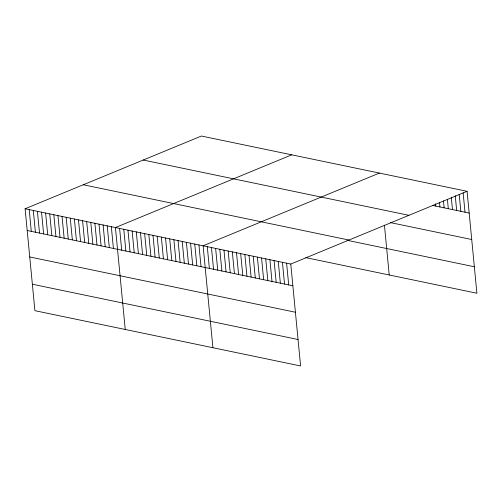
<?xml version="1.0" encoding="UTF-8"?>
<svg xmlns="http://www.w3.org/2000/svg" width="502" height="502" viewBox="0 0 502 502"><rect width="100%" height="100%" fill="white"/><g stroke="black" fill="none" stroke-linecap="round" stroke-linejoin="round"><path stroke-width="0.75" d="M25.1 208.763L290.777 264.046L300.591 365.964L34.914 310.682L25.1 208.763L201.409 136.036L467.086 191.318L476.9 293.237L305.731 257.614M291.737 154.829L115.429 227.563L125.243 329.481M379.412 173.071L203.103 245.804L212.917 347.723M290.777 264.046L467.086 191.318M432.304 205.381L469.182 213.055M143.227 160.038L408.904 215.32M390.318 222.574L471.729 239.517M83.282 184.767L348.959 240.044M347.014 240.276L474.352 266.775M27.196 230.506L292.873 285.789M29.743 256.961L295.421 312.244M32.366 284.226L298.044 339.509M463.133 192.774L465.003 212.189M459.186 194.236L460.83 211.317M455.232 195.698L456.657 210.451M451.285 197.16L452.478 209.579M447.407 199.394L448.305 208.713M443.454 200.856L444.132 207.841M439.507 202.319L439.953 206.975M435.554 203.774L435.78 206.102M384.432 225.166L389.226 274.989M286.604 263.18L288.694 284.916M282.425 262.314L284.521 284.05M278.252 261.442L280.348 283.178M274.079 260.576L276.169 282.312M269.9 259.703L271.996 281.446M265.727 258.837L267.823 280.574M261.555 257.965L263.644 279.708M257.375 257.099L259.471 278.836M253.203 256.227L255.298 277.97M249.03 255.361L251.119 277.098M244.857 254.495L246.946 276.232M240.678 253.623L242.773 275.36M236.505 252.757L238.594 274.494M232.332 251.885L234.421 273.628M228.153 251.019L230.249 272.755M223.98 250.147L226.069 271.889M219.807 249.281L221.897 271.017M215.628 248.408L217.724 270.151M211.455 247.542L213.545 269.279M207.282 246.677L209.372 268.413M198.93 244.938L201.02 266.675M194.757 244.066L196.847 265.809M190.578 243.2L192.674 264.937M186.405 242.328L188.495 264.071M182.232 241.462L184.322 263.199M178.053 240.59L180.149 262.333M173.88 239.724L175.97 261.46M169.707 238.858L171.797 260.594M165.528 237.986L167.624 259.722M161.355 237.12L163.445 258.856M157.182 236.247L159.272 257.99M153.003 235.382L155.099 257.118M148.83 234.509L150.926 256.252M144.658 233.643L146.747 255.38M140.478 232.771L142.574 254.514M136.306 231.905L138.401 253.642M132.133 231.039L134.222 252.776M127.954 230.167L130.049 251.904M123.781 229.301L125.876 251.038M119.608 228.429L121.697 250.172M111.325 226.709L113.421 248.446M107.221 225.856L109.31 247.593M103.111 224.996L105.207 246.739M99.007 224.143L101.103 245.886M94.903 223.29L96.993 245.026M90.793 222.436L92.889 244.173M86.689 221.583L88.785 243.319M82.585 220.729L84.675 242.466M78.475 219.87L80.571 241.613M74.371 219.016L76.467 240.759M70.267 218.163L72.357 239.9M66.157 217.31L68.253 239.046M62.053 216.456L64.149 238.193M57.95 215.603L60.039 237.339M53.839 214.749L55.935 236.486M49.736 213.89L51.831 235.633M45.632 213.036L47.721 234.779M41.522 212.183L43.618 233.919M37.418 211.329L39.514 233.066M33.314 210.476L35.404 232.213M29.204 209.623L31.3 231.359"/></g></svg>
